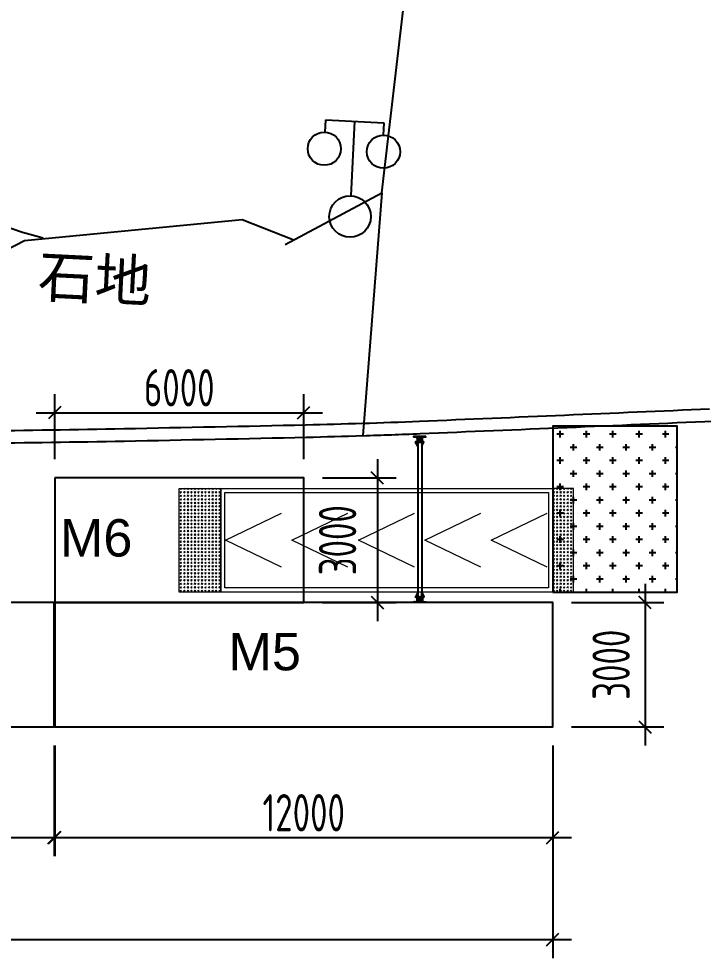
# Model space of a CAD drawing. Header units: millimetres. Extents: x 4 to 2106212, y -117026 to 198097.
# Drawn here: x 978609 to 995103, y 118233 to 140871 of the extents above; entities that cross this region are included whole.
import ezdxf
from ezdxf.enums import TextEntityAlignment as Align

# ---------------------------------------------------------------- set-up
doc = ezdxf.new("R2010")
doc.units = ezdxf.units.MM
doc.linetypes.add('CENTER', pattern=[0.6, 0.375, -0.075, 0.075, -0.075])
doc.layers.add('HR-pontoon', color=161, linetype='Continuous')
doc.layers.add('粗实线', color=7, linetype='Continuous')
doc.layers.add('抱桩器', color=1, linetype='Continuous', lineweight=18)
doc.layers.add('文本', color=3, linetype='Continuous', lineweight=13)
doc.styles.add('Arial', font='arial.ttf')
doc.styles.add('hztxt', font='ros1.shx', dxfattribs={"width": 0.8, "bigfont": 'hztxt.shx'})
doc.styles.add('宋体', font='')
doc.styles.get('宋体').set_extended_font_data('SimSun')
doc.linetypes.add('10422', pattern='A,2,[150,AAA.SHX,S=1,R=0,X=0,Y=1],2,[177,AAA.SHX,S=1,R=0,X=0,Y=0.8],1e-09', length=4)
doc.linetypes.add('444', pattern='A,4.5,[145,AAA.SHX,S=1,R=0,X=0,Y=1],4.5,-0.5,[146,AAA.SHX,S=1,R=0,X=0,Y=0],-0.5', length=10)
doc.dimstyles.new('DIM-300', dxfattribs={"dimscale": 300, "dimtxt": 3, "dimasz": 1, "dimexe": 1.5, "dimexo": 1.5, "dimgap": 0.5, "dimtad": 1, "dimdec": 0, "dimzin": 0, "dimdsep": 46, "dimtxsty": 'hztxt', "dimblk": 'OBLIQUE', "dimcen": 0, "dimdle": 1.5, "dimclrd": 9, "dimclre": 9, "dimclrt": 6, "dimadec": 0, "dimazin": 0, "dimtfac": 1, "dimtdec": 0, "dimtix": 1, "dimtofl": 0, "dimtmove": 2, "dimatfit": 0, "dimfxl": 5, "dimtolj": 1, "dimtzin": 0, "dimarcsym": 0})
pattern_1 = [(225, (43212.285, 45564.743), (4.49012806, -4.49012806), []), (225, (43207.795, 45564.743), (4.49012806, -4.49012806), [7.9375, -1.5875, 0, -1.5875])]
pattern_2 = [(225, (-344287.005, -129412.7357), (4.49012806, -4.49012806), []), (225, (-344291.495, -129412.7357), (4.49012806, -4.49012806), [7.9375, -1.5875, 0, -1.5875])]

# ---------------------------------------------------------------- blocks, each defined once
blk = doc.blocks.new('_Oblique')
at = {"color": 0, "linetype": 'ByBlock', "lineweight": -2}
blk.add_line((-0.5, -0.5), (0.5, 0.5), dxfattribs=at)
blk = doc.blocks.new('*D44')
at = {"color": 9, "lineweight": -2, "transparency": 16777216}
for p, q in [((993701, 127255), (993701, 123355)), ((991926, 126805), (994151, 126805)), ((991926, 123805), (994151, 123805))]:
    blk.add_line(p, q, dxfattribs=at)
at = {"layer": 'Defpoints', "color": 0, "transparency": 16777216}
for p in [(991476, 126805), (991476, 123805), (993701, 123805)]:
    blk.add_point(p, dxfattribs=at)
at = {"color": 9, "lineweight": -2, "transparency": 16777216, "xscale": 300, "yscale": 300, "zscale": 300}
for p, rotation in [((993701, 126805), 90), ((993701, 123805), 270)]:
    blk.add_blockref('_Oblique', p, dxfattribs=dict(at, rotation=rotation))
at = {"color": 6, "transparency": 16777216, "insert": (992884, 125305), "char_height": 900, "attachment_point": 5, "rotation": 90, "style": 'hztxt'}
blk.add_mtext('\\A1;3000', dxfattribs=at)
blk = doc.blocks.new('*D45')
at = {"color": 9, "lineweight": -2, "transparency": 16777216}
for p, q in [((979476, 130255), (979476, 131829)), ((985476, 130255), (985476, 131829)), ((979026, 131379), (985926, 131379))]:
    blk.add_line(p, q, dxfattribs=at)
at = {"layer": 'Defpoints', "color": 0, "transparency": 16777216}
for p in [(985476, 131379), (979476, 129805), (985476, 129805)]:
    blk.add_point(p, dxfattribs=at)
at = {"color": 9, "lineweight": -2, "transparency": 16777216, "xscale": 300, "yscale": 300, "zscale": 300, "rotation": 180}
blk.add_blockref('_Oblique', (979476, 131379), dxfattribs=at)
at = {"color": 9, "lineweight": -2, "transparency": 16777216, "xscale": 300, "yscale": 300, "zscale": 300}
blk.add_blockref('_Oblique', (985476, 131379), dxfattribs=at)
at = {"color": 6, "transparency": 16777216, "insert": (982476, 131979), "char_height": 900, "attachment_point": 5, "style": 'hztxt'}
blk.add_mtext('\\A1;6000', dxfattribs=at)
blk = doc.blocks.new('*D46')
at = {"color": 9, "lineweight": -2, "transparency": 16777216}
for p, q in [((987252, 130255), (987252, 126355)), ((985926, 129805), (987702, 129805)), ((985926, 126805), (987702, 126805))]:
    blk.add_line(p, q, dxfattribs=at)
at = {"layer": 'Defpoints', "color": 0, "transparency": 16777216}
for p in [(985476, 129805), (985476, 126805), (987252, 126805)]:
    blk.add_point(p, dxfattribs=at)
at = {"color": 9, "lineweight": -2, "transparency": 16777216, "xscale": 300, "yscale": 300, "zscale": 300}
for p, rotation in [((987252, 129805), 90), ((987252, 126805), 270)]:
    blk.add_blockref('_Oblique', p, dxfattribs=dict(at, rotation=rotation))
at = {"color": 6, "transparency": 16777216, "insert": (986292, 128305), "char_height": 900, "attachment_point": 5, "rotation": 90, "style": 'hztxt'}
blk.add_mtext('\\A1;3000', dxfattribs=at)
blk = doc.blocks.new('*D61')
at = {"color": 9, "lineweight": -2, "transparency": 16777216}
for p, q in [((967461, 123355), (967461, 120688)), ((979461, 123355), (979461, 120688)), ((967011, 121138), (979911, 121138))]:
    blk.add_line(p, q, dxfattribs=at)
at = {"layer": 'Defpoints', "color": 0, "transparency": 16777216}
for p in [(967461, 123805), (979461, 123805), (979461, 121138)]:
    blk.add_point(p, dxfattribs=at)
at = {"color": 9, "lineweight": -2, "transparency": 16777216, "xscale": 300, "yscale": 300, "zscale": 300, "rotation": 180}
blk.add_blockref('_Oblique', (967461, 121138), dxfattribs=at)
at = {"color": 9, "lineweight": -2, "transparency": 16777216, "xscale": 300, "yscale": 300, "zscale": 300}
blk.add_blockref('_Oblique', (979461, 121138), dxfattribs=at)
at = {"color": 6, "transparency": 16777216, "insert": (973461, 121738), "char_height": 900, "attachment_point": 5, "style": 'hztxt'}
blk.add_mtext('\\A1;12000', dxfattribs=at)
blk = doc.blocks.new('*D62')
at = {"color": 9, "lineweight": -2, "transparency": 16777216}
for p, q in [((979476, 123355), (979476, 120688)), ((991476, 123355), (991476, 120688)), ((979026, 121138), (991926, 121138))]:
    blk.add_line(p, q, dxfattribs=at)
at = {"layer": 'Defpoints', "color": 0, "transparency": 16777216}
for p in [(979476, 123805), (991476, 123805), (991476, 121138)]:
    blk.add_point(p, dxfattribs=at)
at = {"color": 9, "lineweight": -2, "transparency": 16777216, "xscale": 300, "yscale": 300, "zscale": 300, "rotation": 180}
blk.add_blockref('_Oblique', (979476, 121138), dxfattribs=at)
at = {"color": 9, "lineweight": -2, "transparency": 16777216, "xscale": 300, "yscale": 300, "zscale": 300}
blk.add_blockref('_Oblique', (991476, 121138), dxfattribs=at)
at = {"color": 6, "transparency": 16777216, "insert": (985476, 121738), "char_height": 900, "attachment_point": 5, "style": 'hztxt'}
blk.add_mtext('\\A1;12000', dxfattribs=at)
blk = doc.blocks.new('*U66')
at = {"layer": '抱桩器'}
h = blk.add_hatch(dxfattribs=at)
h.set_pattern_fill('GOST_GLASS', color=252, scale=10, angle=90)
h.set_pattern_definition([(135, (-669974.417, -109419.865), (5e-15, 84.852814), [50, -70]), (135, (-669974.417, -109398.65), (5e-15, 84.852814), [20, -100]), (135, (-669995.63, -109419.865), (5e-15, 84.852814), [20, -100])])
h.paths.add_polyline_path([(-3750, 1250), (-3750, -1250), (-4750, -1250), (-4750, 1250)])
h = blk.add_hatch(dxfattribs=at)
h.set_pattern_fill('GOST_GLASS', color=252, scale=10, angle=90)
h.set_pattern_definition([(135, (-673974.717, -109419.865), (5e-15, 84.852814), [50, -70]), (135, (-673974.717, -109398.65), (5e-15, 84.852814), [20, -100]), (135, (-673995.93, -109419.865), (5e-15, 84.852814), [20, -100])])
h.paths.add_polyline_path([(4250, 1250), (4250, -1250), (4750, -1250), (4750, 1250)])
at = {"layer": '抱桩器', "color": 252}
for points in [[(-3750, 1250), (-3750, -1250), (-4750, -1250), (-4750, 1250)], [(4250, -1250), (-3750, -1250), (-3750, 1250), (4250, 1250)], [(4150, -1150), (-3650, -1150), (-3650, 1150), (4150, 1150)], [(4250, 1250), (4250, -1250), (4750, -1250), (4750, 1250)]]:
    blk.add_lwpolyline(points, close=True, dxfattribs=at)
for points in [[(-2284, -650), (-3634, 0), (-2284, 650)], [(-684, -650), (-2034, 0), (-684, 650)], [(916, -650), (-434, 0), (916, 650)], [(2516, -650), (1166, 0), (2516, 650)], [(4116, -650), (2766, 0), (4116, 650)]]:
    blk.add_lwpolyline(points, dxfattribs=at)
blk = doc.blocks.new('*U67')
at = {"color": 0, "linetype": 'ByBlock', "lineweight": -2, "transparency": 16777216}
blk.add_blockref('*U66', (0, 0), dxfattribs=at)
blk = doc.blocks.new('*D522')
at = {"color": 9, "lineweight": -2, "transparency": 16777216}
for p, q in [((921401, 123355), (921401, 118233)), ((991476, 123355), (991476, 118233)), ((920951, 118683), (991926, 118683))]:
    blk.add_line(p, q, dxfattribs=at)
at = {"layer": 'Defpoints', "color": 0, "transparency": 16777216}
for p in [(921401, 123805), (991476, 123805), (991476, 118683)]:
    blk.add_point(p, dxfattribs=at)
at = {"color": 9, "lineweight": -2, "transparency": 16777216, "xscale": 300, "yscale": 300, "zscale": 300, "rotation": 180}
blk.add_blockref('_Oblique', (921401, 118683), dxfattribs=at)
at = {"color": 9, "lineweight": -2, "transparency": 16777216, "xscale": 300, "yscale": 300, "zscale": 300}
blk.add_blockref('_Oblique', (991476, 118683), dxfattribs=at)
at = {"color": 6, "transparency": 16777216, "insert": (956438, 119283), "char_height": 900, "attachment_point": 5, "style": 'hztxt'}
blk.add_mtext('\\A1;70075', dxfattribs=at)
blk = doc.blocks.new('*U579')
h = blk.add_hatch()
h.set_pattern_fill('CROSS', color=252, scale=50, angle=90)
h.set_pattern_definition([(90, (-479955.5, -94961.22), (-317.5, 317.5), [158.75, -476.25]), (180, (-479876.12, -94881.85), (-317.5, -317.5), [158.75, -476.25])])
h.paths.add_polyline_path([(1500, 2000), (-1500, 2000), (-1500, -2000), (1500, -2000)])
at = {"layer": 'HR-pontoon'}
blk.add_lwpolyline([(-1500, -2000), (1500, -2000), (1500, 2000), (-1500, 2000)], close=True, dxfattribs=at)
blk = doc.blocks.new('*U580')
at = {"color": 0, "linetype": 'ByBlock', "lineweight": -2, "transparency": 16777216}
blk.add_blockref('*U579', (0, 0), dxfattribs=at)
blk = doc.blocks.new('*U1997')
h = blk.add_hatch()
h.set_pattern_fill('ANSI35', color=4, angle=180)
h.set_pattern_definition(pattern_1)
h.paths.add_polyline_path([(24, -89), (36, -89), (36, -67), (24, -67)])
h.paths.add_polyline_path([(24, -31), (36, -31), (36, 11), (24, 11)])
h.paths.add_polyline_path([(-100, 11), (100, 11), (100, 21), (-100, 21)])
h.paths.add_polyline_path([(-36, -31), (-24, -31), (-24, 11), (-36, 11)])
h.paths.add_polyline_path([(-36, -89), (-24, -89), (-24, -67), (-36, -67)])
h = blk.add_hatch()
h.set_pattern_fill('ANSI35', color=4, angle=180)
h.set_pattern_definition(pattern_2)
h.paths.add_polyline_path([(-129, -116), (-150, -116), (-150, -104), (-129, -104)])
h.paths.add_polyline_path([(111, -116), (-111, -116), (-111, -104), (111, -104)])
h.paths.add_polyline_path([(150, -116), (129, -116), (129, -104), (150, -104)])
h.paths.add_polyline_path([(66, -104), (54, -104), (54, -67), (66, -67)])
h.paths.add_polyline_path([(66, -31), (54, -31), (54, -4), (66, -4)])
h.paths.add_polyline_path([(6, -31), (-6, -31), (-6, -4), (6, -4)])
h.paths.add_polyline_path([(6, -104), (-6, -104), (-6, -67), (6, -67)])
h.paths.add_polyline_path([(-54, -104), (-66, -104), (-66, -67), (-54, -67)])
h.paths.add_polyline_path([(-54, -31), (-66, -31), (-66, -4), (-54, -4)])
at = {"color": 4}
for points in [[(100, 11), (-100, 11), (-100, 21), (100, 21), (100, 11)], [(-36, -89), (-36, 11), (-24, 11), (-24, -89), (-36, -89)], [(24, -89), (24, 11), (36, 11), (36, -89), (24, -89)], [(150, -116), (-150, -116), (-150, -104), (150, -104), (150, -116)], [(-66, -104), (-66, -4), (-54, -4), (-54, -104), (-66, -104)], [(-6, -104), (-6, -4), (6, -4), (6, -104), (-6, -104)], [(54, -104), (54, -4), (66, -4), (66, -104), (54, -104)]]:
    blk.add_lwpolyline(points, dxfattribs=at)
at = {"layer": 'Defpoints', "color": 4}
for points in [[(-100, 21), (-50, 21), (-50, 121), (-100, 21)], [(100, 21), (50, 21), (50, 121), (100, 21)]]:
    blk.add_lwpolyline(points, dxfattribs=at)
at = {"layer": 'Defpoints', "color": 4, "linetype": 'CENTER', "ltscale": 2}
for points in [[(-129, -116), (-111, -116), (-111, -104), (-129, -104)], [(-66, -31), (-54, -31), (-54, -67), (-66, -67)], [(-36, -31), (-24, -31), (-24, -67), (-36, -67)], [(-6, -31), (6, -31), (6, -67), (-6, -67)], [(24, -31), (36, -31), (36, -67), (24, -67)], [(54, -31), (66, -31), (66, -67), (54, -67)], [(129, -116), (111, -116), (111, -104), (129, -104)]]:
    blk.add_lwpolyline(points, close=True, dxfattribs=at)
for points in [[(-120, -99), (-120, -111), (-120, -121)], [(-66, -49), (66, -49)], [(-66, -49), (66, -49)], [(120, -99), (120, -111), (120, -121)]]:
    blk.add_lwpolyline(points, dxfattribs=at)
blk = doc.blocks.new('*U2004')
at = {"layer": '粗实线', "color": 0, "linetype": 'ByBlock', "lineweight": -2, "transparency": 16777216}
blk.add_blockref('*U1997', (0, 0), dxfattribs=at)
blk = doc.blocks.new('*U2005')
h = blk.add_hatch()
h.set_pattern_fill('ANSI35', color=4, angle=180)
h.set_pattern_definition(pattern_1)
h.paths.add_polyline_path([(24, -89), (36, -89), (36, -67), (24, -67)])
h.paths.add_polyline_path([(24, -31), (36, -31), (36, 11), (24, 11)])
h.paths.add_polyline_path([(-100, 11), (100, 11), (100, 21), (-100, 21)])
h.paths.add_polyline_path([(-36, -31), (-24, -31), (-24, 11), (-36, 11)])
h.paths.add_polyline_path([(-36, -89), (-24, -89), (-24, -67), (-36, -67)])
h = blk.add_hatch()
h.set_pattern_fill('ANSI35', color=4, angle=180)
h.set_pattern_definition(pattern_2)
h.paths.add_polyline_path([(-129, -116), (-150, -116), (-150, -104), (-129, -104)])
h.paths.add_polyline_path([(111, -116), (-111, -116), (-111, -104), (111, -104)])
h.paths.add_polyline_path([(150, -116), (129, -116), (129, -104), (150, -104)])
h.paths.add_polyline_path([(66, -104), (54, -104), (54, -67), (66, -67)])
h.paths.add_polyline_path([(66, -31), (54, -31), (54, -4), (66, -4)])
h.paths.add_polyline_path([(6, -31), (-6, -31), (-6, -4), (6, -4)])
h.paths.add_polyline_path([(6, -104), (-6, -104), (-6, -67), (6, -67)])
h.paths.add_polyline_path([(-54, -104), (-66, -104), (-66, -67), (-54, -67)])
h.paths.add_polyline_path([(-54, -31), (-66, -31), (-66, -4), (-54, -4)])
at = {"color": 4}
for points in [[(100, 11), (-100, 11), (-100, 21), (100, 21), (100, 11)], [(-36, -89), (-36, 11), (-24, 11), (-24, -89), (-36, -89)], [(24, -89), (24, 11), (36, 11), (36, -89), (24, -89)], [(150, -116), (-150, -116), (-150, -104), (150, -104), (150, -116)], [(-66, -104), (-66, -4), (-54, -4), (-54, -104), (-66, -104)], [(-6, -104), (-6, -4), (6, -4), (6, -104), (-6, -104)], [(54, -104), (54, -4), (66, -4), (66, -104), (54, -104)]]:
    blk.add_lwpolyline(points, dxfattribs=at)
at = {"layer": 'Defpoints', "color": 4}
for points in [[(-100, 21), (-50, 21), (-50, 121), (-100, 21)], [(100, 21), (50, 21), (50, 121), (100, 21)]]:
    blk.add_lwpolyline(points, dxfattribs=at)
at = {"layer": 'Defpoints', "color": 4, "linetype": 'CENTER', "ltscale": 2}
for points in [[(-129, -116), (-111, -116), (-111, -104), (-129, -104)], [(-66, -31), (-54, -31), (-54, -67), (-66, -67)], [(-36, -31), (-24, -31), (-24, -67), (-36, -67)], [(-6, -31), (6, -31), (6, -67), (-6, -67)], [(24, -31), (36, -31), (36, -67), (24, -67)], [(54, -31), (66, -31), (66, -67), (54, -67)], [(129, -116), (111, -116), (111, -104), (129, -104)]]:
    blk.add_lwpolyline(points, close=True, dxfattribs=at)
for points in [[(-120, -99), (-120, -111), (-120, -121)], [(-66, -49), (66, -49)], [(-66, -49), (66, -49)], [(120, -99), (120, -111), (120, -121)]]:
    blk.add_lwpolyline(points, dxfattribs=at)
blk = doc.blocks.new('*U1996')
at = {"layer": '粗实线', "color": 0, "linetype": 'ByBlock', "lineweight": -2, "transparency": 16777216}
blk.add_blockref('*U2005', (0, 0), dxfattribs=at)
blk = doc.blocks.new('*U1971')
at = {"layer": '粗实线', "color": 4}
for points in [[(-50, 1863), (-50, -1863)], [(50, 1863), (50, -1863)]]:
    blk.add_lwpolyline(points, dxfattribs=at)
at = {"layer": '粗实线', "color": 4, "xscale": -1, "rotation": 179.9999997006857}
blk.add_blockref('*U1996', (0, 1884), dxfattribs=at)
at = {"layer": '粗实线', "color": 4, "rotation": 359.9999997006856}
blk.add_blockref('*U2004', (0, -1884), dxfattribs=at)
blk = doc.blocks.new('*U1972')
at = {"color": 0, "linetype": 'ByBlock', "lineweight": -2, "transparency": 16777216}
blk.add_blockref('*U1971', (0, 0), dxfattribs=at)
blk = doc.blocks.new('jytkjyk')
at = {"layer": '粗实线', "color": 252}
for p, q in [((520395, 136674), (522079, 151097)), ((519031, 138139, 100000), (519046, 138439, 100000)), ((519046, 138439, 100000), (520444, 138367, 100000)), ((519656, 136605, 100000), (519745, 138403, 100000)), ((520444, 138367, 100000), (520429, 138068, 100000)), ((518065, 135433), (520395, 136674)), ((520395, 136674, 13497), (519938, 130825, 13497)), ((511789, 135526), (517030, 136038)), ((517030, 136038), (518275, 135545)), ((506025, 132614), (511789, 135526))]:
    blk.add_line(p, q, dxfattribs=at)
at = {"layer": '粗实线', "color": 252, "linetype": 'Continuous'}
for p, q in [((511226, 135903, 13000), (511737, 135729, 13000)), ((511737, 135729, 13000), (512234, 135590, 13000))]:
    blk.add_line(p, q, dxfattribs=at)
at = {"layer": '粗实线', "color": 252}
for centre, radius in [((519011, 137740, 100000), 400), ((520436, 137668, 100000), 400), ((519631, 136106, 100000), 500)]:
    blk.add_circle(centre, radius, dxfattribs=at)
at = {"layer": '粗实线', "color": 252, "linetype": '444'}
for centre, radius, start, end in [((374450, 3658298), 3530179, 272.3842, 272.497756), ((483543, 1700180), 1569483, 271.1187, 271.278791), ((515194, 282309), 151258, 271.27879, 271.79402), ((515741, 264842), 133783, 271.79402, 272.3842), ((506257, 536984), 406065, 270.62317, 271.1187)]:
    blk.add_arc(centre, radius, start, end, dxfattribs=at)
at = {"layer": '粗实线', "color": 252, "linetype": '10422'}
for centre, radius, start, end in [((374450, 3658298), 3530479, 272.3842, 272.499215), ((515741, 264842), 134083, 271.79402, 272.3842), ((506257, 536984), 406365, 270.62317, 271.1187), ((483543, 1700180), 1569783, 271.1187, 271.278791), ((515194, 282309), 151558, 271.27879, 271.79402)]:
    blk.add_arc(centre, radius, start, end, dxfattribs=at)
blk.add_blockref('*U1972', (521312, 128805))
at = {"layer": '粗实线', "color": 252, "linetype": 'Continuous', "style": '宋体'}
blk.add_text('石地', height=1000, rotation=357.1643, dxfattribs=at).set_placement((513481, 134627, 100000), align=Align.MIDDLE)

msp = doc.modelspace()

# ---------------------------------------------------------------- linework, layer by layer
at = {"layer": 'HR-pontoon'}
for points in [[(979475.7233, 129805.0104), (979475.7233, 126805.0104), (985475.7232, 126805.0104), (985475.7232, 129805.0104)], [(967460.7233, 126805.0104), (967460.7232, 123805.0104), (979460.7233, 123805.0104), (979460.7233, 126805.0104)], [(979475.7233, 126805.0104), (979475.7232, 123805.0104), (991475.7233, 123805.0103), (991475.7233, 126805.0103)]]:
    msp.add_lwpolyline(points, close=True, dxfattribs=at)

# ---------------------------------------------------------------- block references
for name, p in [('jytkjyk', (466960.2629, -0.001)), ('*U580', (992975.7555, 129055.0354)), ('*U67', (987225.7311, 128305.0104))]:
    msp.add_blockref(name, p)

# ---------------------------------------------------------------- texts
at = {"layer": '文本', "color": 7, "style": 'Arial'}
for s, p in [('M6', (979599.7875, 128362.9525)), ('M5', (983662.4514, 125619.8809))]:
    msp.add_text(s, height=900, dxfattribs=at).set_placement(p, align=Align.MIDDLE_LEFT)

# ---------------------------------------------------------------- dimensions: what is measured, and where the dimension line sits
for base, p1, p2, picture, middle in [((985475.7232, 131378.9462), (979475.7233, 129805.0104), (985475.7232, 129805.0104), '*D45', (982475.7232, 131978.9462)), ((991475.7225, 118682.654), (921400.723, 123805.0104), (991475.7225, 123805.0106), '*D522', (956438.2227, 119282.654)), ((979460.7233, 121137.6401), (967460.7232, 123805.0104), (979460.7233, 123805.0104), '*D61', (973460.7232, 121737.6401)), ((991475.7225, 121137.64), (979475.7232, 123805.0104), (991475.7225, 123805.0106), '*D62', (985475.7229, 121737.64))]:
    dim = msp.add_linear_dim(base=base, p1=p1, p2=p2, dimstyle='DIM-300')
    dim.commit()
    dim.dimension.update_dxf_attribs({"geometry": picture, "text_midpoint": middle})
for base, p1, p2, angle, picture, middle in [((987251.6228, 126805.0103), (985475.7232, 129805.0104), (985475.7232, 126805.0103), 90, '*D46', (986292.3184, 128305.0103)), ((993700.7277, 123805.0106), (991475.7225, 126805.0095), (991475.7225, 123805.0106), 89.9999997, '*D44', (992884.011, 125305.0101))]:
    dim = msp.add_linear_dim(base=base, p1=p1, p2=p2, angle=angle, dimstyle='DIM-300')
    dim.commit()
    dim.dimension.update_dxf_attribs({"geometry": picture, "text_midpoint": middle, "dimtype": 160})

doc.saveas('drawing.dxf')
